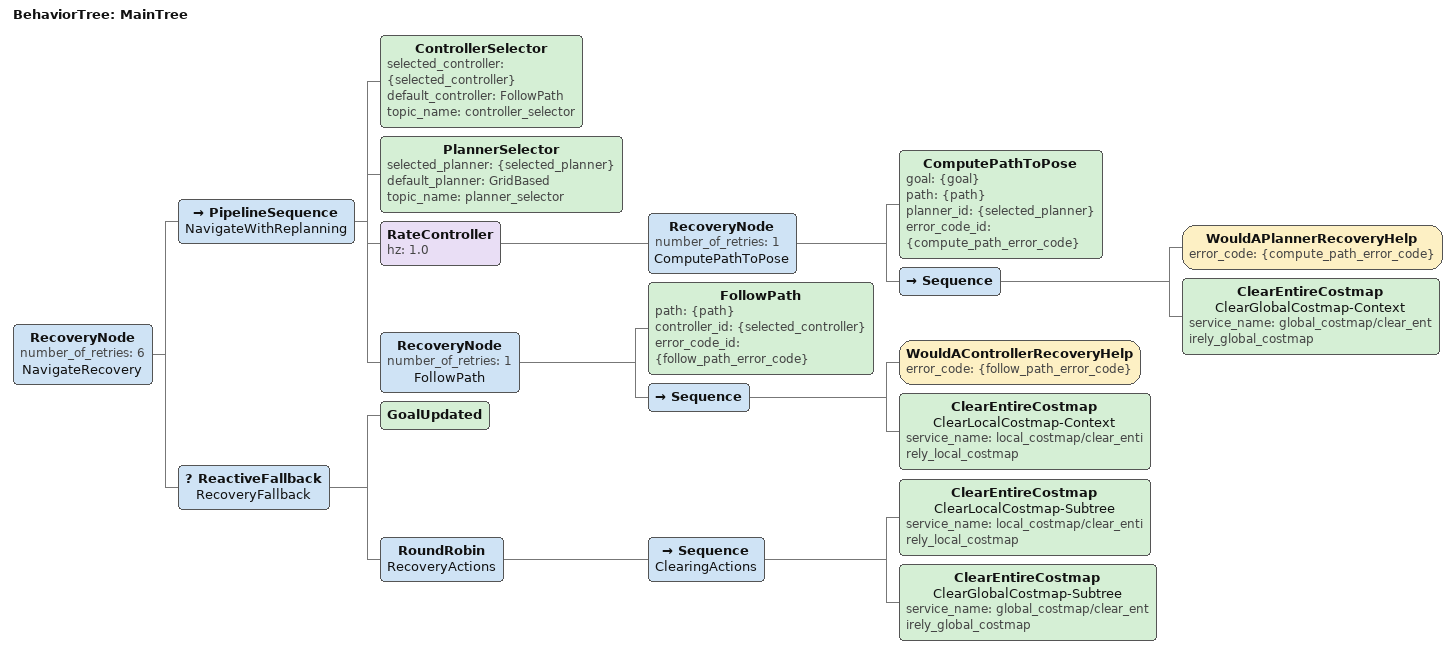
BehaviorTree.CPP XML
<root main_tree_to_execute="MainTree">
  <BehaviorTree ID="MainTree">
    <RecoveryNode number_of_retries="6" name="NavigateRecovery">
      <PipelineSequence name="NavigateWithReplanning">
        <ControllerSelector selected_controller="{selected_controller}" default_controller="FollowPath" topic_name="controller_selector" />
        <PlannerSelector selected_planner="{selected_planner}" default_planner="GridBased" topic_name="planner_selector" />
        <RateController hz="1.0">
          <RecoveryNode number_of_retries="1" name="ComputePathToPose">
            <ComputePathToPose goal="{goal}" path="{path}" planner_id="{selected_planner}" error_code_id="{compute_path_error_code}" />
            <Sequence>
              <WouldAPlannerRecoveryHelp error_code="{compute_path_error_code}" />
              <ClearEntireCostmap name="ClearGlobalCostmap-Context" service_name="global_costmap/clear_entirely_global_costmap" />
            </Sequence>
          </RecoveryNode>
        </RateController>
        <RecoveryNode number_of_retries="1" name="FollowPath">
          <FollowPath path="{path}" controller_id="{selected_controller}" error_code_id="{follow_path_error_code}" />
          <Sequence>
            <WouldAControllerRecoveryHelp error_code="{follow_path_error_code}" />
            <ClearEntireCostmap name="ClearLocalCostmap-Context" service_name="local_costmap/clear_entirely_local_costmap" />
          </Sequence>
        </RecoveryNode>
      </PipelineSequence>
      <ReactiveFallback name="RecoveryFallback">
        <GoalUpdated />
        <RoundRobin name="RecoveryActions">
          <Sequence name="ClearingActions">
            <ClearEntireCostmap name="ClearLocalCostmap-Subtree" service_name="local_costmap/clear_entirely_local_costmap" />
            <ClearEntireCostmap name="ClearGlobalCostmap-Subtree" service_name="global_costmap/clear_entirely_global_costmap" />
          </Sequence>
        </RoundRobin>
      </ReactiveFallback>
    </RecoveryNode>
  </BehaviorTree>
</root>
